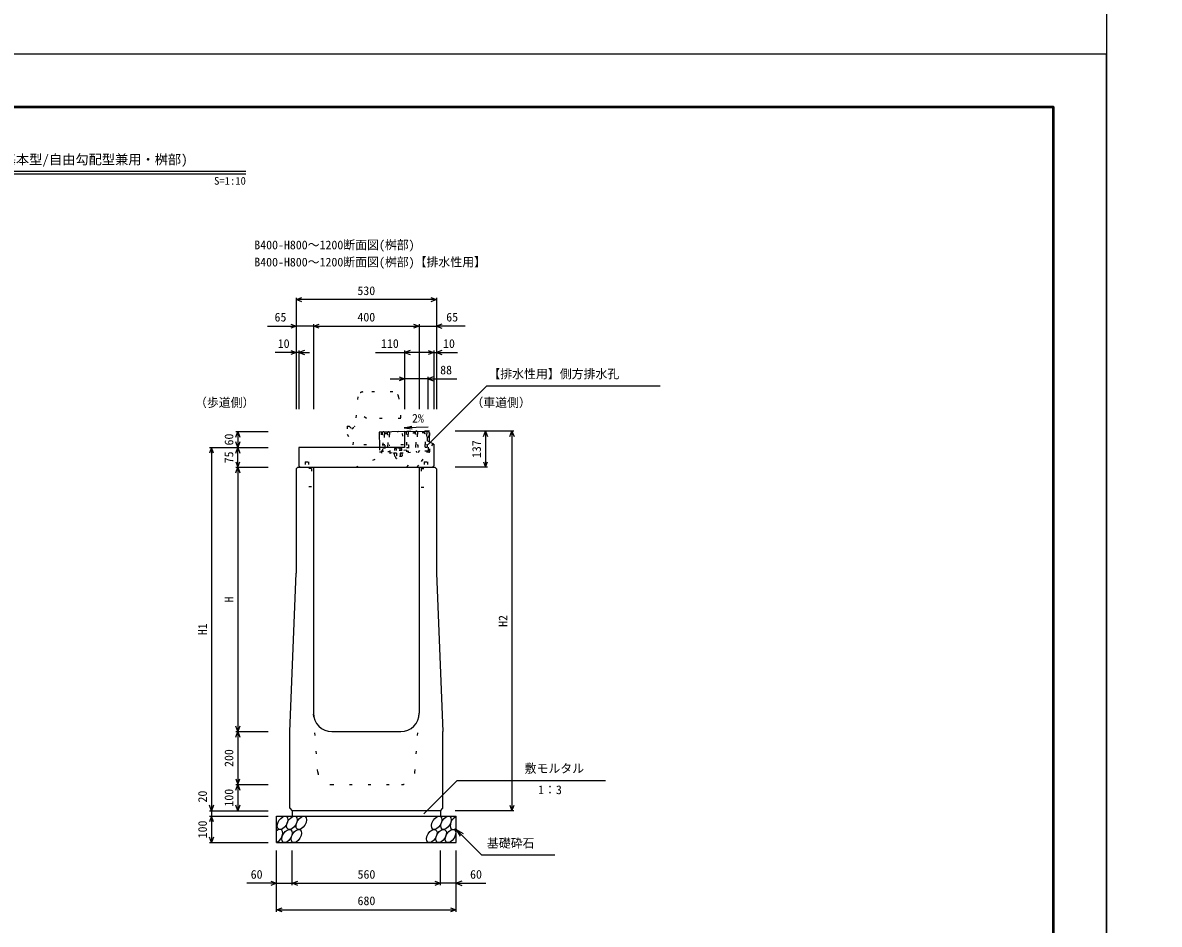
# Model space of a CAD drawing. Units: millimetres, scale not verified. Extents: x -12600 to 12600, y -5940 to 5940.
# Drawn here: x -8300 to -4000, y -3292 to 119 of the extents above; entities that cross this region are included whole.
import ezdxf
from ezdxf.enums import TextEntityAlignment as Align

# ---------------------------------------------------------------- set-up
doc = ezdxf.new("R2010")
doc.units = ezdxf.units.MM
doc.header["$LTSCALE"] = 40
doc.linetypes.add('DOTTED', pattern=[1.75, 0.25, -1.5])
for name, color, linetype, lineweight in [('0-0_DIM', 7, 'Continuous', 25), ('0-1_Defpoints', 5, 'Continuous', 25), ('0-2_HATCH', 6, 'DOTTED', 25), ('0-5_OUTLINE', 3, 'Continuous', 25), ('0-6_OUTLINE2', 4, 'DOTTED', 25), ('0-7_TXT', 7, 'Continuous', 25), ('0-8_WAKU', 3, 'Continuous', 25)]:
    doc.layers.add(name, color=color, linetype=linetype, lineweight=lineweight)
doc.styles.add('ＭＳ ゴシック', font='')
doc.styles.get('ＭＳ ゴシック').set_extended_font_data('MS Gothic')

msp = doc.modelspace()

# ---------------------------------------------------------------- linework, layer by layer
at = {"layer": '0-0_DIM'}
for p, q in [((-7265, -921.3), (-7265, -1342.94)), ((-6735, -928.8), (-7265, -928.8)), ((-6735, -921.3), (-6735, -1342.94)), ((-7373.38, -1028.8), (-7265, -1028.8)), ((-7200, -1028.8), (-7265, -1028.8)), ((-7200, -1021.3), (-7200, -1342.94)), ((-7200, -1028.8), (-6800, -1028.8)), ((-6800, -1021.3), (-6800, -1342.94)), ((-6800, -1028.8), (-6735, -1028.8)), ((-6626.62, -1028.8), (-6735, -1028.8)), ((-7265, -1128.8), (-7344.84, -1128.8)), ((-7255, -1128.8), (-7265, -1128.8)), ((-7255, -1121.3), (-7255, -1342.94)), ((-7255, -1128.8), (-7215.08, -1128.8)), ((-6965, -1128.8), (-6855, -1128.8)), ((-6855, -1121.3), (-6855, -1342.94)), ((-6745, -1128.8), (-6855, -1128.8)), ((-6745, -1121.3), (-6745, -1342.94)), ((-6745, -1128.8), (-6735, -1128.8)), ((-6735, -1128.8), (-6655.16, -1128.8)), ((-6910, -1228.8), (-6855, -1228.8)), ((-6767, -1228.8), (-6855, -1228.8)), ((-6767, -1221.3), (-6767, -1342.94)), ((-6767, -1228.8), (-6657, -1228.8)), ((-6766.54, -1477.09), (-6544.4, -1254.95)), ((-6544.4, -1254.95), (-5888.5, -1254.95)), ((-7493.5, -1427.94), (-7371, -1427.94)), ((-7486, -1427.94), (-7486, -1487.94)), ((-6441.5, -1425.94), (-6664, -1425.94)), ((-6549, -1425.94), (-6549, -1562.94)), ((-6449, -1425.94), (-6449, -2862.94)), ((-7593.5, -1487.94), (-7371, -1487.94)), ((-7586, -1487.94), (-7586, -2862.94)), ((-7486, -1562.94), (-7486, -1487.94)), ((-7493.5, -1562.94), (-7371, -1562.94)), ((-7486, -1562.94), (-7486, -2562.94)), ((-6541.5, -1562.94), (-6664, -1562.94)), ((-7493.5, -2562.94), (-7371, -2562.94)), ((-7486, -2562.94), (-7486, -2762.94)), ((-6782.89, -2873.75), (-6656.66, -2747.52)), ((-6656.66, -2747.52), (-6095.19, -2747.52)), ((-7493.5, -2762.94), (-7371, -2762.94)), ((-7486, -2762.94), (-7486, -2862.94)), ((-7593.5, -2862.94), (-7371, -2862.94)), ((-7586, -2862.94), (-7586, -2882.94)), ((-6441.5, -2862.94), (-6664, -2862.94)), ((-7593.5, -2882.94), (-7371, -2882.94)), ((-7586, -2882.94), (-7586, -2982.94)), ((-6660, -2932.94), (-6564.24, -3028.7)), ((-6660, -2932.94), (-6634.02, -2947.94)), ((-6660, -2932.94), (-6645, -2958.92)), ((-7593.5, -2982.94), (-7371, -2982.94)), ((-7340, -3244.31), (-7340, -3012.94)), ((-7280, -3144.31), (-7280, -3012.94)), ((-6720, -3144.31), (-6720, -3012.94)), ((-6660, -3244.31), (-6660, -3012.94)), ((-6564.24, -3028.7), (-6286.69, -3028.7)), ((-7340, -3136.81), (-7451.79, -3136.81)), ((-7340, -3136.81), (-7280, -3136.81)), ((-7280, -3136.81), (-6720, -3136.81)), ((-6660, -3136.81), (-6720, -3136.81)), ((-6660, -3136.81), (-6548.21, -3136.81)), ((-7340, -3236.81), (-6660, -3236.81))]:
    msp.add_line(p, q, dxfattribs=at)
for points in [[(-7243.86, -936.5), (-7265, -928.8), (-7243.86, -921.11)], [(-6756.14, -921.11), (-6735, -928.8), (-6756.14, -936.5)], [(-7286.14, -1021.11), (-7265, -1028.8), (-7286.14, -1036.5)], [(-7178.86, -1036.5), (-7200, -1028.8), (-7178.86, -1021.11)], [(-6821.14, -1021.11), (-6800, -1028.8), (-6821.14, -1036.5)], [(-6713.86, -1021.11), (-6735, -1028.8), (-6713.86, -1036.5)], [(-7286.14, -1121.11), (-7265, -1128.8), (-7286.14, -1136.5)], [(-7233.86, -1121.11), (-7255, -1128.8), (-7233.86, -1136.5)], [(-6833.86, -1121.11), (-6855, -1128.8), (-6833.86, -1136.5)], [(-6766.14, -1121.11), (-6745, -1128.8), (-6766.14, -1136.5)], [(-6713.86, -1121.11), (-6735, -1128.8), (-6713.86, -1136.5)], [(-6876.14, -1221.11), (-6855, -1228.8), (-6876.14, -1236.5)], [(-6745.86, -1221.11), (-6767, -1228.8), (-6745.86, -1236.5)], [(-7493.7, -1449.09), (-7486, -1427.94), (-7478.3, -1449.09)], [(-6556.7, -1447.09), (-6549, -1425.94), (-6541.3, -1447.09)], [(-6456.7, -1447.09), (-6449, -1425.94), (-6441.3, -1447.09)], [(-7578.3, -1509.09), (-7586, -1487.94), (-7593.7, -1509.09)], [(-7478.3, -1466.8), (-7486, -1487.94), (-7493.7, -1466.8)], [(-7493.7, -1509.09), (-7486, -1487.94), (-7478.3, -1509.09)], [(-7493.7, -1541.8), (-7486, -1562.94), (-7478.3, -1541.8)], [(-6556.7, -1541.8), (-6549, -1562.94), (-6541.3, -1541.8)], [(-7493.7, -1584.09), (-7486, -1562.94), (-7478.3, -1584.09)], [(-7478.3, -2541.8), (-7486, -2562.94), (-7493.7, -2541.8)], [(-7493.7, -2584.09), (-7486, -2562.94), (-7478.3, -2584.09)], [(-7493.7, -2741.8), (-7486, -2762.94), (-7478.3, -2741.8)], [(-7493.7, -2784.09), (-7486, -2762.94), (-7478.3, -2784.09)], [(-7578.3, -2841.8), (-7586, -2862.94), (-7593.7, -2841.8)], [(-7478.3, -2841.8), (-7486, -2862.94), (-7493.7, -2841.8)], [(-6456.7, -2841.8), (-6449, -2862.94), (-6441.3, -2841.8)], [(-7578.3, -2904.09), (-7586, -2882.94), (-7593.7, -2904.09)], [(-7578.3, -2961.8), (-7586, -2982.94), (-7593.7, -2961.8)], [(-7361.14, -3129.11), (-7340, -3136.81), (-7361.14, -3144.5)], [(-7258.86, -3144.5), (-7280, -3136.81), (-7258.86, -3129.11)], [(-6741.14, -3129.11), (-6720, -3136.81), (-6741.14, -3144.5)], [(-6638.86, -3129.11), (-6660, -3136.81), (-6638.86, -3144.5)], [(-7318.86, -3244.5), (-7340, -3236.81), (-7318.86, -3229.11)], [(-6681.14, -3229.11), (-6660, -3236.81), (-6681.14, -3244.5)]]:
    msp.add_lwpolyline(points, dxfattribs=at)
at = {"layer": '0-1_Defpoints'}
for points in [[(-4200, -5940), (12600, -5940), (12600, 5940), (-4200, 5940)], [(-12600, -5940), (-4200, -5940), (-4200, 0), (-12600, 0)]]:
    msp.add_lwpolyline(points, close=True, dxfattribs=at)
at = {"layer": '0-2_HATCH'}
for p, q in [((-6940.76, -1509.59), (-6942.28, -1429.6)), ((-6771.31, -1426.85), (-6938.28, -1430.03)), ((-6919.61, -1429.67), (-6931.23, -1432.37)), ((-6919.5, -1435.67), (-6931.16, -1435.89)), ((-6912.61, -1429.54), (-6911.19, -1504.53)), ((-6761.32, -1426.16), (-6855, -1427.94)), ((-6848.96, -1428.33), (-6847.53, -1503.31)), ((-6813.63, -1427.65), (-6841.85, -1434.19)), ((-6813.52, -1433.65), (-6841.85, -1434.19)), ((-6778.31, -1426.98), (-6806.52, -1433.52)), ((-6778.19, -1432.98), (-6806.52, -1433.52)), ((-6764.46, -1497.23), (-6765.82, -1426.24)), ((-6761, -1442.85), (-6761.32, -1426.16)), ((-6768.88, -1501.82), (-6940.85, -1505.09)), ((-6936.85, -1505.01), (-6937.32, -1480.02)), ((-6937.13, -1490.02), (-6911.47, -1489.53)), ((-6847.62, -1498.81), (-6911.27, -1500.03)), ((-6890, -1490.26), (-6892.46, -1492.19)), ((-6892.3, -1499.69), (-6892.46, -1492.19)), ((-6866.06, -1499.15), (-6892.3, -1499.69)), ((-6892.06, -1491.84), (-6890, -1490.26)), ((-6868.75, -1489.82), (-6890, -1490.26)), ((-6886.06, -1499.56), (-6886.21, -1492.06)), ((-6872.31, -1499.27), (-6872.46, -1491.78)), ((-6866.63, -1491.31), (-6868.75, -1489.82)), ((-6866.06, -1499.15), (-6866.21, -1491.65)), ((-6847.82, -1488.32), (-6770.16, -1486.84)), ((-6810.87, -1502.62), (-6810.79, -1507.11)), ((-6770.35, -1476.84), (-6769.88, -1501.83)), ((-6759.85, -1503.14), (-6760.53, -1467.77)), ((-6762.79, -1506.2), (-6940.76, -1509.59)), ((-6895.54, -1508.73), (-6862.54, -1508.1)), ((-6892.63, -1522.68), (-6892.86, -1510.18)), ((-6864.92, -1522.15), (-6892.63, -1522.68)), ((-6885.94, -1510.05), (-6885.7, -1522.54)), ((-6872.08, -1509.78), (-6871.85, -1522.28)), ((-6865.16, -1509.65), (-6864.92, -1522.15)), ((-6862.54, -1508.1), (-6862.51, -1509.6))]:
    msp.add_line(p, q, dxfattribs=at)
at = {"layer": '0-2_HATCH', "linetype": 'Continuous'}
msp.add_line((-6760.53, -1467.77), (-6761, -1442.85), dxfattribs=at)
msp.add_lwpolyline([(-6855, -1427.94), (-6951.28, -1429.78), (-6950.18, -1487.94)], dxfattribs=at)
at = {"layer": '0-2_HATCH'}
for points in [[(-6937.32, -1480.02), (-6935.82, -1479.99), (-6936.59, -1440), (-6938.09, -1440.03), (-6938.28, -1430.03)], [(-6932.78, -1429.92), (-6933.29, -1429.23), (-6936.29, -1429.29), (-6936.78, -1430)], [(-6931.28, -1429.89), (-6931.09, -1439.89), (-6932.59, -1439.92), (-6931.82, -1479.91), (-6930.33, -1479.89), (-6930.13, -1489.88)], [(-6918.47, -1489.66), (-6918.66, -1479.66), (-6917.16, -1479.64), (-6917.92, -1439.64), (-6919.42, -1439.67), (-6919.61, -1429.67)], [(-6914.11, -1429.57), (-6914.63, -1428.88), (-6917.63, -1428.93), (-6918.11, -1429.64)], [(-6912.42, -1439.54), (-6913.92, -1439.57), (-6913.16, -1479.56), (-6911.66, -1479.53)], [(-6878.79, -1428.9), (-6879.3, -1428.2), (-6882.3, -1428.26), (-6882.79, -1428.97)], [(-6848.01, -1478.32), (-6846.51, -1478.29), (-6847.27, -1438.3), (-6848.77, -1438.33)], [(-6843.46, -1428.22), (-6843.97, -1427.53), (-6846.97, -1427.59), (-6847.46, -1428.3)], [(-6841.96, -1428.19), (-6841.77, -1438.19), (-6843.27, -1438.22), (-6842.51, -1478.21), (-6841.01, -1478.18), (-6840.82, -1488.18)], [(-6812.49, -1487.64), (-6812.68, -1477.65), (-6811.18, -1477.62), (-6811.94, -1437.62), (-6813.44, -1437.65), (-6813.63, -1427.65)], [(-6808.13, -1427.55), (-6808.65, -1426.86), (-6811.65, -1426.92), (-6812.13, -1427.63)], [(-6806.63, -1427.52), (-6806.44, -1437.52), (-6807.94, -1437.55), (-6807.18, -1477.54), (-6805.68, -1477.51), (-6805.49, -1487.51)], [(-6777.16, -1486.97), (-6777.35, -1476.97), (-6775.85, -1476.94), (-6776.61, -1436.95), (-6778.11, -1436.98), (-6778.31, -1426.98)], [(-6772.81, -1426.88), (-6773.32, -1426.19), (-6776.32, -1426.24), (-6776.81, -1426.95)], [(-6771.31, -1426.85), (-6771.12, -1436.85), (-6772.62, -1436.87), (-6771.85, -1476.87), (-6770.35, -1476.84)], [(-6950.18, -1487.94), (-6949.86, -1504.76), (-6940.86, -1504.59)], [(-6862.51, -1509.6), (-6895.51, -1510.23), (-6895.54, -1508.73)]]:
    msp.add_lwpolyline(points, dxfattribs=at)
for centre, radius, start, end in [((-6889.27, -1495.4), 4.53, 47.57461, 134.78335), ((-6878.96, -1510.2), 19.53, 70.56972, 111.78823), ((-6869.27, -1494.99), 4.53, 47.57461, 134.78335), ((-6768.96, -1497.32), 4.5, 271.09113, 1.09113), ((-6762.85, -1503.2), 3, 271.09113, 1.09113), ((-6878.77, -1522.41), 11, 181.09113, 1.09113)]:
    msp.add_arc(centre, radius, start, end, dxfattribs=at)
at = {"layer": '0-2_HATCH', "linetype": 'Continuous'}
for centre in [(-7317.11, -2907.94), (-7281.63, -2907.94), (-7246.16, -2907.94), (-6733.95, -2907.94), (-6698.48, -2907.94), (-7300.23, -2957.94), (-7264.75, -2957.94), (-6752.55, -2957.94), (-6717.07, -2957.94), (-6681.59, -2957.94)]:
    msp.add_ellipse(centre, major_axis=(14.54, 23.54), ratio=0.5792, dxfattribs=at)
for centre, start_param, end_param in [((-6663, -2907.94), 0.6666252, 4.1103269), ((-7335.7, -2957.94), 3.7419964, 7.318141)]:
    msp.add_ellipse(centre, major_axis=(14.54, 23.54), ratio=0.5792, start_param=start_param, end_param=end_param, dxfattribs=at)
at = {"layer": '0-5_OUTLINE', "linetype": 'DOTTED'}
for p, q in [((-6899.54, -1277.99), (-7013.34, -1277.99)), ((-7031.81, -1295.99), (-7043, -1407.94)), ((-6878.2, -1295.95), (-6860, -1477.94)), ((-7073, -1407.94), (-7073, -1437.94)), ((-7073, -1407.94), (-7065, -1407.94)), ((-7065, -1407.94), (-7055, -1417.94)), ((-7073, -1437.94), (-7050, -1477.94)), ((-6860, -1477.94), (-7050, -1477.94))]:
    msp.add_line(p, q, dxfattribs=at)
at = {"layer": '0-5_OUTLINE'}
for p, q in [((-6855, -1427.94), (-6767, -1426.27)), ((-6855, -1427.94), (-6855, -1487.94)), ((-6770, -1452.85), (-6761, -1442.85)), ((-6770, -1452.85), (-6770, -1462.85)), ((-6767, -1426.27), (-6761, -1432.15)), ((-6761, -1432.15), (-6761, -1442.85)), ((-6855, -1487.94), (-7255, -1487.94)), ((-7255, -1487.94), (-7255, -1557.94)), ((-6745, -1475.85), (-6770, -1462.85)), ((-6745, -1475.85), (-6745, -1557.94)), ((-7265, -1568.94), (-7259, -1562.94)), ((-7265, -1568.94), (-7265, -1962.94)), ((-7259, -1562.94), (-6741, -1562.94)), ((-7255, -1557.94), (-7250, -1562.94)), ((-7200, -1562.94), (-7200, -2492.94)), ((-6800, -1562.94), (-6800, -2492.94)), ((-6750, -1562.94), (-6745, -1557.94)), ((-6741, -1562.94), (-6735, -1568.94)), ((-6735, -1568.94), (-6735, -1962.94)), ((-7290, -2562.94), (-7265, -1962.94)), ((-6735, -1962.94), (-6710, -2562.94)), ((-7290, -2852.94), (-7290, -2562.94)), ((-7130, -2562.94), (-6870, -2562.94)), ((-6710, -2852.94), (-6710, -2562.94)), ((-7290, -2852.94), (-7280, -2862.94)), ((-6720, -2862.94), (-7280, -2862.94)), ((-7280, -2862.94), (-7280, -2882.94)), ((-6720, -2862.94), (-6710, -2852.94)), ((-6720, -2862.94), (-6720, -2882.94)), ((-7340, -2882.94), (-6660, -2882.94)), ((-7340, -2982.94), (-7340, -2882.94)), ((-6660, -2982.94), (-6660, -2882.94)), ((-7340, -2982.94), (-6660, -2982.94))]:
    msp.add_line(p, q, dxfattribs=at)
at = {"layer": '0-5_OUTLINE', "linetype": 'DOTTED'}
msp.add_lwpolyline([(-7055, -1417.94), (-7045, -1407.94), (-7043, -1407.94)], dxfattribs=at)
for centre, start, end in [((-7011.9, -1297.94), 94.13229, 174.40835), ((-6898.1, -1297.94), 4.08463, 93.6009)]:
    msp.add_arc(centre, 20, start, end, dxfattribs=at)
at = {"layer": '0-5_OUTLINE'}
for centre, start, end in [((-7130, -2492.94), 180, 270), ((-6870, -2492.94), 270, 0)]:
    msp.add_arc(centre, 70, start, end, dxfattribs=at)
at = {"layer": '0-6_OUTLINE2'}
for p, q in [((-7050, -1477.94), (-7043, -1407.94)), ((-6846.21, -1562.78), (-6770, -1462.85)), ((-6807.2, -1562.94), (-6759.88, -1501.64)), ((-6748.67, -1473.94), (-6805.81, -1562.78)), ((-7231, -1542.44), (-7219, -1542.44)), ((-7231, -1542.44), (-7231, -1567.44)), ((-7219, -1542.44), (-7219, -1567.44)), ((-7040.12, -1562.94), (-6908.77, -1508.98)), ((-6781, -1542.94), (-6769, -1542.94)), ((-6781, -1542.94), (-6781, -1567.94)), ((-6769, -1542.94), (-6769, -1567.94)), ((-7208, -1567.44), (-7263.5, -1567.44)), ((-7208, -1567.44), (-7208, -1637.44)), ((-6792, -1567.94), (-6736, -1567.94)), ((-6792, -1567.94), (-6792, -1637.94)), ((-7208, -1637.44), (-7265, -1637.44)), ((-6792, -1637.94), (-6735, -1637.94)), ((-7183.43, -2716.64), (-7200, -2492.94)), ((-6816.57, -2716.64), (-6800, -2492.94)), ((-7133.57, -2762.94), (-6866.43, -2762.94))]:
    msp.add_line(p, q, dxfattribs=at)
msp.add_lwpolyline([(-6870, -1377.94), (-7000, -1377.94), (-7037, -1347.94)], dxfattribs=at)
for centre, start, end in [((-7133.57, -2712.94), 184.23639, 270), ((-6866.43, -2712.94), 270, 355.76361)]:
    msp.add_arc(centre, 50, start, end, dxfattribs=at)
at = {"layer": '0-7_TXT'}
for p, q in [((-9344.18, -442.8), (-7455.82, -442.8)), ((-9344.18, -452.4), (-7455.82, -452.4)), ((-6856.83, -1413.34), (-6827.19, -1417.99))]:
    msp.add_line(p, q, dxfattribs=at)
msp.add_lwpolyline([(-6766.41, -1411.62), (-6856.83, -1413.34), (-6827.39, -1407.57)], dxfattribs=at)
at = {"layer": '0-8_WAKU', "lineweight": 50}
msp.add_lwpolyline([(-12400, -5740), (-4400, -5740), (-4400, -200), (-12400, -200)], close=True, dxfattribs=at)

# ---------------------------------------------------------------- texts
at = {"layer": '0-0_DIM', "style": 'ＭＳ ゴシック'}
for s, p in [('530', (-7033.75, -921.3)), ('65', (-7347.34, -1021.3)), ('400', (-7033.75, -1021.3)), ('65', (-6697.66, -1021.3)), ('10', (-7335.21, -1121.3)), ('110', (-6944.62, -1121.3)), ('10', (-6709.79, -1121.3)), ('88', (-6720.68, -1221.3)), ('【排水性用】側方排水孔', (-6538.21, -1236.21)), ('（歩道側）', (-7648.39, -1344.65)), ('（車道側）', (-6602.57, -1344.65)), ('敷モルタル', (-6401.06, -2728.78)), ('1：3', (-6350.06, -2809.47)), ('基礎砕石', (-6543.68, -3011.53)), ('60', (-7437.5, -3129.31)), ('560', (-7033.22, -3129.31)), ('60', (-6607.5, -3129.31)), ('680', (-7033.22, -3229.31))]:
    msp.add_text(s, height=32.99, dxfattribs=at).set_placement(p, align=Align.BOTTOM_LEFT)
for s, p in [('60', (-7493.5, -1480.44)), ('137', (-6556.5, -1528.19)), ('75', (-7493.5, -1547.94)), ('H', (-7493.5, -2074.19)), ('H2', (-6456.5, -2166.94)), ('H1', (-7593.5, -2197.94)), ('200', (-7493.5, -2696.69)), ('20', (-7593.5, -2831.13)), ('100', (-7493.5, -2846.69)), ('100', (-7593.5, -2966.69))]:
    msp.add_text(s, height=32.99, rotation=90, dxfattribs=at).set_placement(p, align=Align.BOTTOM_LEFT)
at = {"layer": '0-7_TXT', "style": 'ＭＳ ゴシック'}
for s, height, p in [('自転車通行帯用側溝 FBX-C (B400基本型/自由勾配型兼用・桝部)', 36.66, (-9125, -427.8)), ('S', 29.33, (-7575.82, -502.8)), ('1', 29.33, (-7535.82, -502.8)), (':', 29.33, (-7515.82, -502.8)), ('1', 29.33, (-7495.82, -502.8)), ('0', 29.33, (-7475.82, -502.8)), ('=', 29.33, (-7555.82, -502.8)), ('B400-H800～1200断面図(桝部)', 32.99, (-7423.96, -748.2)), ('B400-H800～1200断面図(桝部)【排水性用】', 32.99, (-7423.96, -813.07)), ('2%', 32.99, (-6827.26, -1404.01))]:
    msp.add_text(s, height=height, dxfattribs=at).set_placement(p, align=Align.BOTTOM_LEFT)

doc.saveas('drawing.dxf')
